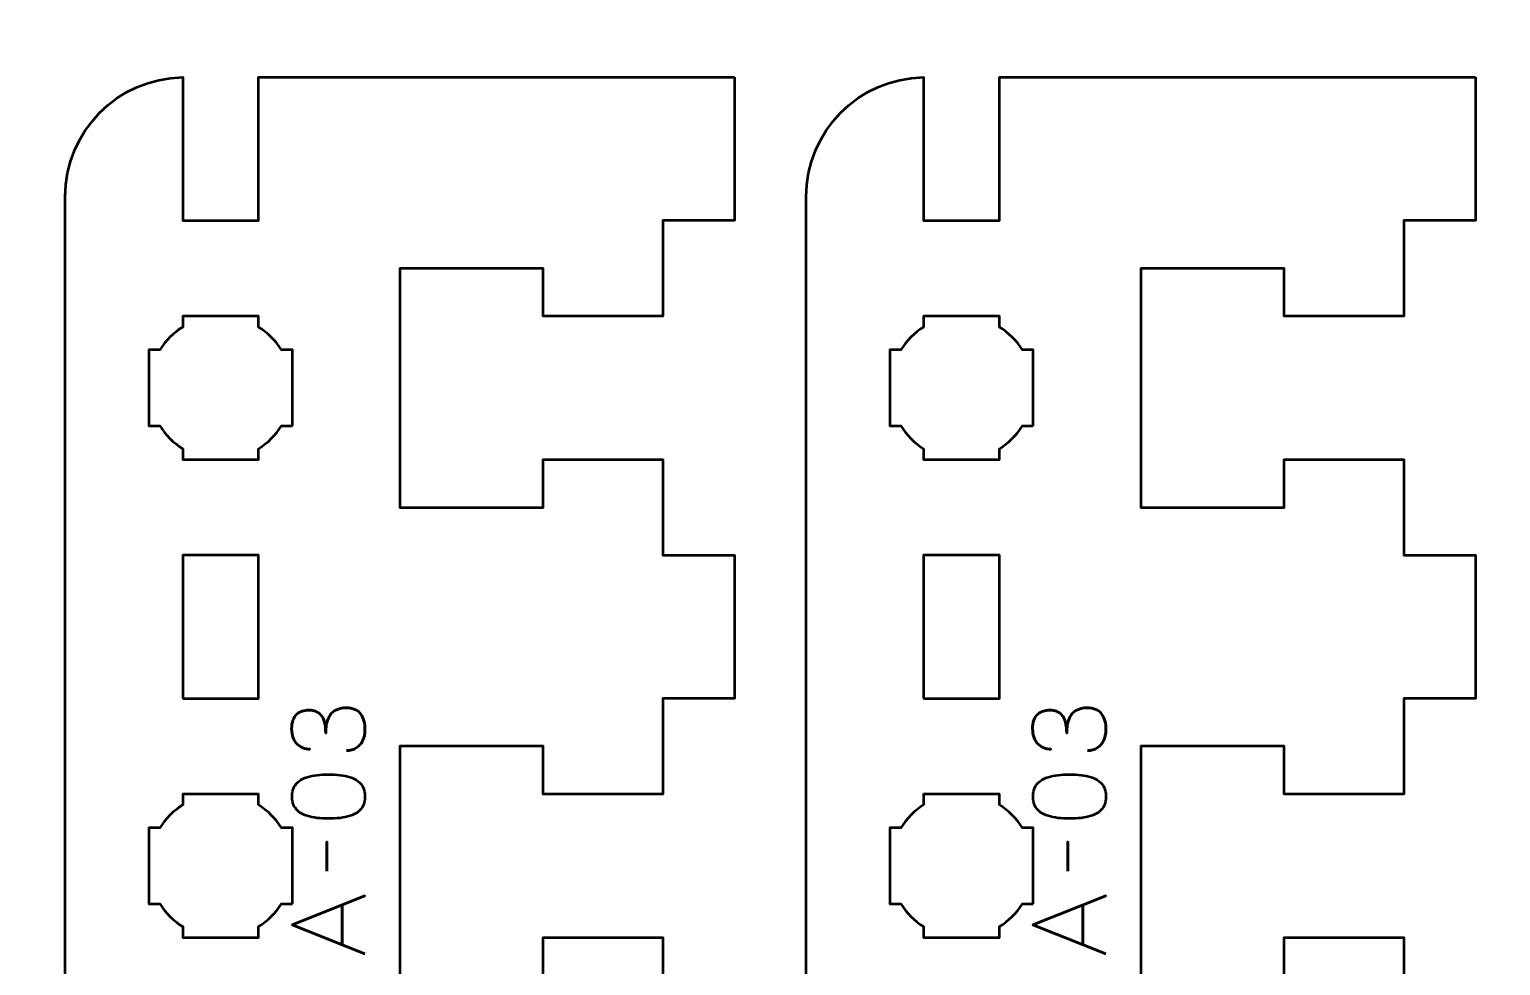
# Model space of a CAD drawing. Header units: centimetres. Extents: x -21 to 0, y -29.7 to 0.
# Drawn here: x -10.5 to -4.34, y -18.52 to -14.6 of the extents above; entities that cross this region are included whole.
import ezdxf

# ---------------------------------------------------------------- set-up
doc = ezdxf.new("R2010")
doc.units = ezdxf.units.CM
doc.header["$MEASUREMENT"] = 0
doc.layers.add('Layer 1', color=7, linetype='Continuous')

msp = doc.modelspace()

# ---------------------------------------------------------------- linework, layer by layer
at = {"layer": 'Layer 1', "color": 22, "lineweight": 53}
msp.add_open_spline([(-21.00003, -29.19995), (-21.00003, -29.19995), (-21.00003, -0.49992), (-21.00003, -0.49992), (-21.00003, -0.49992), (-21.00003, -0.22295), (-20.77694, 0.00004), (-20.49994, 0.00004), (-20.49994, 0.00004), (-20.49994, 0.00004), (-0.50008, 0.00004), (-0.50008, 0.00004), (-0.50008, 0.00004), (-0.22294, 0.00004), (0.00002, -0.22295), (0.00002, -0.49992), (0.00002, -0.49992), (0.00002, -0.49992), (0.00002, -29.19995), (0.00002, -29.19995), (0.00002, -29.19995), (0.00002, -29.47695), (-0.22294, -29.70004), (-0.50008, -29.70004), (-0.50008, -29.70004), (-0.50008, -29.70004), (-20.49994, -29.70004), (-20.49994, -29.70004), (-20.49994, -29.70004), (-20.77694, -29.70004), (-21.00003, -29.47695), (-21.00003, -29.19995)], degree=3, knots=[0, 0, 0, 0, 0.125, 0.125, 0.125, 0.125, 0.25, 0.25, 0.25, 0.25, 0.375, 0.375, 0.375, 0.375, 0.5, 0.5, 0.5, 0.5, 0.625, 0.625, 0.625, 0.625, 0.75, 0.75, 0.75, 0.75, 0.875, 0.875, 0.875, 0.875, 1, 1, 1, 1], dxfattribs=at)
at = {"layer": 'Layer 1', "color": 114, "lineweight": 53}
for points in [[(-7.55, -14.80006), (-7.55, -14.80006), (-7.85, -14.80006), (-7.85, -14.80006), (-7.85, -14.80006), (-7.85, -14.80006), (-7.84999, -14.80006), (-7.84999, -14.80006), (-7.84999, -14.80006), (-7.84999, -14.80006), (-9.54125, -14.80006), (-9.54125, -14.80006), (-9.54125, -14.80006), (-9.54125, -14.80006), (-9.54125, -15.40006), (-9.54125, -15.40006), (-9.54125, -15.40006), (-9.54125, -15.40006), (-9.85875, -15.40006), (-9.85875, -15.40006), (-9.85875, -15.40006), (-9.85875, -15.40006), (-9.85875, -14.80017), (-9.85875, -14.80017), (-9.85875, -14.80017), (-10.1308, -14.80484), (-10.35, -15.0269), (-10.35, -15.30006), (-10.35, -15.30006), (-10.35, -15.30006), (-10.35, -20.90005), (-10.35, -20.90005), (-10.35, -20.90005), (-10.35, -21.17321), (-10.1308, -21.39527), (-9.85875, -21.39994), (-9.85875, -21.39994), (-9.85875, -21.39994), (-9.85875, -20.80005), (-9.85875, -20.80005), (-9.85875, -20.80005), (-9.85875, -20.80005), (-9.54125, -20.80005), (-9.54125, -20.80005), (-9.54125, -20.80005), (-9.54125, -20.80005), (-9.54125, -21.39812), (-9.54125, -21.39812), (-9.54125, -21.39812), (-9.54125, -21.39812), (-7.55, -21.38755), (-7.55, -21.38755), (-7.55, -21.38755), (-7.55, -21.38755), (-7.55, -20.80005), (-7.55, -20.80005), (-7.55, -20.80005), (-7.55, -20.80005), (-7.85, -20.80005), (-7.85, -20.80005), (-7.85, -20.80005), (-7.85, -20.80005), (-7.85, -20.40005), (-7.85, -20.40005), (-7.85, -20.40005), (-7.85, -20.40005), (-8.35, -20.40005), (-8.35, -20.40005), (-8.35, -20.40005), (-8.35, -20.40005), (-8.35001, -20.60005), (-8.35001, -20.60005), (-8.35001, -20.60005), (-8.35001, -20.60005), (-8.95, -20.60005), (-8.95, -20.60005), (-8.95, -20.60005), (-8.95, -20.21672), (-8.95, -19.98338), (-8.95, -19.60005), (-8.95, -19.60005), (-8.95, -19.60005), (-8.35001, -19.60005), (-8.35001, -19.60005), (-8.35001, -19.60005), (-8.35001, -19.60005), (-8.35, -19.80005), (-8.35, -19.80005), (-8.35, -19.80005), (-8.35, -19.80005), (-7.84999, -19.80005), (-7.84999, -19.80005), (-7.84999, -19.80005), (-7.84999, -19.80005), (-7.85, -19.40005), (-7.85, -19.40005), (-7.85, -19.40005), (-7.85, -19.40005), (-7.55, -19.40005), (-7.55, -19.40005), (-7.55, -19.40005), (-7.55, -19.40005), (-7.55, -18.80005), (-7.55, -18.80005), (-7.55, -18.80005), (-7.55, -18.80005), (-7.85, -18.80005), (-7.85, -18.80005), (-7.85, -18.80005), (-7.85, -18.80005), (-7.85, -18.40005), (-7.85, -18.40005), (-7.85, -18.40005), (-7.85, -18.40005), (-8.35, -18.40005), (-8.35, -18.40005), (-8.35, -18.40005), (-8.35, -18.40005), (-8.35001, -18.60005), (-8.35001, -18.60005), (-8.35001, -18.60005), (-8.35001, -18.60005), (-8.95, -18.60005), (-8.95, -18.60005), (-8.95, -18.60005), (-8.95, -18.21672), (-8.95, -17.98339), (-8.95, -17.60006), (-8.95, -17.60006), (-8.95, -17.60006), (-8.35001, -17.60006), (-8.35001, -17.60006), (-8.35001, -17.60006), (-8.35001, -17.60006), (-8.35, -17.80006), (-8.35, -17.80006), (-8.35, -17.80006), (-8.35, -17.80006), (-7.84999, -17.80006), (-7.84999, -17.80006), (-7.84999, -17.80006), (-7.84999, -17.80006), (-7.85, -17.40006), (-7.85, -17.40006), (-7.85, -17.40006), (-7.85, -17.40006), (-7.55, -17.40006), (-7.55, -17.40006), (-7.55, -17.40006), (-7.55, -17.40006), (-7.55, -16.80006), (-7.55, -16.80006), (-7.55, -16.80006), (-7.55, -16.80006), (-7.85, -16.80006), (-7.85, -16.80006), (-7.85, -16.80006), (-7.85, -16.80006), (-7.85, -16.40006), (-7.85, -16.40006), (-7.85, -16.40006), (-7.85, -16.40006), (-8.35, -16.40006), (-8.35, -16.40006), (-8.35, -16.40006), (-8.35, -16.40006), (-8.35001, -16.60006), (-8.35001, -16.60006), (-8.35001, -16.60006), (-8.35001, -16.60006), (-8.95, -16.60006), (-8.95, -16.60006), (-8.95, -16.60006), (-8.95, -16.21673), (-8.95, -15.98339), (-8.95, -15.60006), (-8.95, -15.60006), (-8.95, -15.60006), (-8.35001, -15.60006), (-8.35001, -15.60006), (-8.35001, -15.60006), (-8.35001, -15.60006), (-8.35, -15.80006), (-8.35, -15.80006), (-8.35, -15.80006), (-8.35, -15.80006), (-7.84999, -15.80006), (-7.84999, -15.80006), (-7.84999, -15.80006), (-7.84999, -15.80006), (-7.85, -15.40006), (-7.85, -15.40006), (-7.85, -15.40006), (-7.85, -15.40006), (-7.55, -15.40006), (-7.55, -15.40006), (-7.55, -15.40006), (-7.55, -15.40006), (-7.55, -14.80006), (-7.55, -14.80006)], [(-4.45, -14.80006), (-4.45, -14.80006), (-4.75, -14.80006), (-4.75, -14.80006), (-4.75, -14.80006), (-4.75, -14.80006), (-4.74999, -14.80006), (-4.74999, -14.80006), (-4.74999, -14.80006), (-4.74999, -14.80006), (-6.44125, -14.80006), (-6.44125, -14.80006), (-6.44125, -14.80006), (-6.44125, -14.80006), (-6.44125, -15.40006), (-6.44125, -15.40006), (-6.44125, -15.40006), (-6.44125, -15.40006), (-6.75875, -15.40006), (-6.75875, -15.40006), (-6.75875, -15.40006), (-6.75875, -15.40006), (-6.75875, -14.80017), (-6.75875, -14.80017), (-6.75875, -14.80017), (-7.0308, -14.80484), (-7.25, -15.0269), (-7.25, -15.30006), (-7.25, -15.30006), (-7.25, -15.30006), (-7.25, -20.90005), (-7.25, -20.90005), (-7.25, -20.90005), (-7.25, -21.17321), (-7.0308, -21.39527), (-6.75875, -21.39994), (-6.75875, -21.39994), (-6.75875, -21.39994), (-6.75875, -20.80005), (-6.75875, -20.80005), (-6.75875, -20.80005), (-6.75875, -20.80005), (-6.44125, -20.80005), (-6.44125, -20.80005), (-6.44125, -20.80005), (-6.44125, -20.80005), (-6.44125, -21.39812), (-6.44125, -21.39812), (-6.44125, -21.39812), (-6.44125, -21.39812), (-4.45, -21.38755), (-4.45, -21.38755), (-4.45, -21.38755), (-4.45, -21.38755), (-4.45, -20.80005), (-4.45, -20.80005), (-4.45, -20.80005), (-4.45, -20.80005), (-4.75, -20.80005), (-4.75, -20.80005), (-4.75, -20.80005), (-4.75, -20.80005), (-4.75, -20.40005), (-4.75, -20.40005), (-4.75, -20.40005), (-4.75, -20.40005), (-5.25, -20.40005), (-5.25, -20.40005), (-5.25, -20.40005), (-5.25, -20.40005), (-5.25001, -20.60005), (-5.25001, -20.60005), (-5.25001, -20.60005), (-5.25001, -20.60005), (-5.85, -20.60005), (-5.85, -20.60005), (-5.85, -20.60005), (-5.85, -20.21672), (-5.85, -19.98338), (-5.85, -19.60005), (-5.85, -19.60005), (-5.85, -19.60005), (-5.25001, -19.60005), (-5.25001, -19.60005), (-5.25001, -19.60005), (-5.25001, -19.60005), (-5.25, -19.80005), (-5.25, -19.80005), (-5.25, -19.80005), (-5.25, -19.80005), (-4.74999, -19.80005), (-4.74999, -19.80005), (-4.74999, -19.80005), (-4.74999, -19.80005), (-4.75, -19.40005), (-4.75, -19.40005), (-4.75, -19.40005), (-4.75, -19.40005), (-4.45, -19.40005), (-4.45, -19.40005), (-4.45, -19.40005), (-4.45, -19.40005), (-4.45, -18.80005), (-4.45, -18.80005), (-4.45, -18.80005), (-4.45, -18.80005), (-4.75, -18.80005), (-4.75, -18.80005), (-4.75, -18.80005), (-4.75, -18.80005), (-4.75, -18.40005), (-4.75, -18.40005), (-4.75, -18.40005), (-4.75, -18.40005), (-5.25, -18.40005), (-5.25, -18.40005), (-5.25, -18.40005), (-5.25, -18.40005), (-5.25001, -18.60005), (-5.25001, -18.60005), (-5.25001, -18.60005), (-5.25001, -18.60005), (-5.85, -18.60005), (-5.85, -18.60005), (-5.85, -18.60005), (-5.85, -18.21672), (-5.85, -17.98339), (-5.85, -17.60006), (-5.85, -17.60006), (-5.85, -17.60006), (-5.25001, -17.60006), (-5.25001, -17.60006), (-5.25001, -17.60006), (-5.25001, -17.60006), (-5.25, -17.80006), (-5.25, -17.80006), (-5.25, -17.80006), (-5.25, -17.80006), (-4.74999, -17.80006), (-4.74999, -17.80006), (-4.74999, -17.80006), (-4.74999, -17.80006), (-4.75, -17.40006), (-4.75, -17.40006), (-4.75, -17.40006), (-4.75, -17.40006), (-4.45, -17.40006), (-4.45, -17.40006), (-4.45, -17.40006), (-4.45, -17.40006), (-4.45, -16.80006), (-4.45, -16.80006), (-4.45, -16.80006), (-4.45, -16.80006), (-4.75, -16.80006), (-4.75, -16.80006), (-4.75, -16.80006), (-4.75, -16.80006), (-4.75, -16.40006), (-4.75, -16.40006), (-4.75, -16.40006), (-4.75, -16.40006), (-5.25, -16.40006), (-5.25, -16.40006), (-5.25, -16.40006), (-5.25, -16.40006), (-5.25001, -16.60006), (-5.25001, -16.60006), (-5.25001, -16.60006), (-5.25001, -16.60006), (-5.85, -16.60006), (-5.85, -16.60006), (-5.85, -16.60006), (-5.85, -16.21673), (-5.85, -15.98339), (-5.85, -15.60006), (-5.85, -15.60006), (-5.85, -15.60006), (-5.25001, -15.60006), (-5.25001, -15.60006), (-5.25001, -15.60006), (-5.25001, -15.60006), (-5.25, -15.80006), (-5.25, -15.80006), (-5.25, -15.80006), (-5.25, -15.80006), (-4.74999, -15.80006), (-4.74999, -15.80006), (-4.74999, -15.80006), (-4.74999, -15.80006), (-4.75, -15.40006), (-4.75, -15.40006), (-4.75, -15.40006), (-4.75, -15.40006), (-4.45, -15.40006), (-4.45, -15.40006), (-4.45, -15.40006), (-4.45, -15.40006), (-4.45, -14.80006), (-4.45, -14.80006)]]:
    msp.add_open_spline(points, degree=3, knots=[0, 0, 0, 0, 0.02, 0.02, 0.02, 0.02, 0.04, 0.04, 0.04, 0.04, 0.06, 0.06, 0.06, 0.06, 0.08, 0.08, 0.08, 0.08, 0.1, 0.1, 0.1, 0.1, 0.12, 0.12, 0.12, 0.12, 0.14, 0.14, 0.14, 0.14, 0.16, 0.16, 0.16, 0.16, 0.18, 0.18, 0.18, 0.18, 0.2, 0.2, 0.2, 0.2, 0.22, 0.22, 0.22, 0.22, 0.24, 0.24, 0.24, 0.24, 0.26, 0.26, 0.26, 0.26, 0.28, 0.28, 0.28, 0.28, 0.3, 0.3, 0.3, 0.3, 0.32, 0.32, 0.32, 0.32, 0.34, 0.34, 0.34, 0.34, 0.36, 0.36, 0.36, 0.36, 0.38, 0.38, 0.38, 0.38, 0.4, 0.4, 0.4, 0.4, 0.42, 0.42, 0.42, 0.42, 0.44, 0.44, 0.44, 0.44, 0.46, 0.46, 0.46, 0.46, 0.48, 0.48, 0.48, 0.48, 0.5, 0.5, 0.5, 0.5, 0.52, 0.52, 0.52, 0.52, 0.54, 0.54, 0.54, 0.54, 0.56, 0.56, 0.56, 0.56, 0.58, 0.58, 0.58, 0.58, 0.6, 0.6, 0.6, 0.6, 0.62, 0.62, 0.62, 0.62, 0.64, 0.64, 0.64, 0.64, 0.66, 0.66, 0.66, 0.66, 0.68, 0.68, 0.68, 0.68, 0.7, 0.7, 0.7, 0.7, 0.72, 0.72, 0.72, 0.72, 0.74, 0.74, 0.74, 0.74, 0.76, 0.76, 0.76, 0.76, 0.78, 0.78, 0.78, 0.78, 0.8, 0.8, 0.8, 0.8, 0.82, 0.82, 0.82, 0.82, 0.84, 0.84, 0.84, 0.84, 0.86, 0.86, 0.86, 0.86, 0.88, 0.88, 0.88, 0.88, 0.9, 0.9, 0.9, 0.9, 0.92, 0.92, 0.92, 0.92, 0.94, 0.94, 0.94, 0.94, 0.96, 0.96, 0.96, 0.96, 0.98, 0.98, 0.98, 0.98, 1, 1, 1, 1], dxfattribs=at)
at = {"layer": 'Layer 1', "color": 250, "lineweight": 53}
for points, knots in [([(-9.4, -16.25881), (-9.4, -16.25881), (-9.44544, -16.25881), (-9.44544, -16.25881), (-9.44544, -16.25881), (-9.46967, -16.29757), (-9.5025, -16.33039), (-9.54125, -16.35462), (-9.54125, -16.35462), (-9.54125, -16.35462), (-9.54125, -16.40006), (-9.54125, -16.40006), (-9.54125, -16.40006), (-9.54125, -16.40006), (-9.7, -16.40006), (-9.7, -16.40006), (-9.7, -16.40006), (-9.7, -16.40006), (-9.85875, -16.40006), (-9.85875, -16.40006), (-9.85875, -16.40006), (-9.85875, -16.40006), (-9.85875, -16.35462), (-9.85875, -16.35462), (-9.85875, -16.35462), (-9.8975, -16.33039), (-9.93033, -16.29757), (-9.95456, -16.25881), (-9.95456, -16.25881), (-9.95456, -16.25881), (-10, -16.25881), (-10, -16.25881), (-10, -16.25881), (-10, -16.25881), (-10, -16.10006), (-10, -16.10006), (-10, -16.10006), (-10, -16.10006), (-10, -15.94131), (-10, -15.94131), (-10, -15.94131), (-10, -15.94131), (-9.95456, -15.94131), (-9.95456, -15.94131), (-9.95456, -15.94131), (-9.93033, -15.90255), (-9.8975, -15.86973), (-9.85875, -15.8455), (-9.85875, -15.8455), (-9.85875, -15.8455), (-9.85875, -15.80006), (-9.85875, -15.80006), (-9.85875, -15.80006), (-9.85875, -15.80006), (-9.7, -15.80006), (-9.7, -15.80006), (-9.7, -15.80006), (-9.7, -15.80006), (-9.54125, -15.80006), (-9.54125, -15.80006), (-9.54125, -15.80006), (-9.54125, -15.80006), (-9.54125, -15.8455), (-9.54125, -15.8455), (-9.54125, -15.8455), (-9.5025, -15.86973), (-9.46967, -15.90255), (-9.44544, -15.94131), (-9.44544, -15.94131), (-9.44544, -15.94131), (-9.4, -15.94131), (-9.4, -15.94131), (-9.4, -15.94131), (-9.4, -15.94131), (-9.4, -16.10006), (-9.4, -16.10006), (-9.4, -16.10006), (-9.4, -16.10006), (-9.4, -16.25881), (-9.4, -16.25881)], [0, 0, 0, 0, 0.05, 0.05, 0.05, 0.05, 0.1, 0.1, 0.1, 0.1, 0.15, 0.15, 0.15, 0.15, 0.2, 0.2, 0.2, 0.2, 0.25, 0.25, 0.25, 0.25, 0.3, 0.3, 0.3, 0.3, 0.35, 0.35, 0.35, 0.35, 0.4, 0.4, 0.4, 0.4, 0.45, 0.45, 0.45, 0.45, 0.5, 0.5, 0.5, 0.5, 0.55, 0.55, 0.55, 0.55, 0.6, 0.6, 0.6, 0.6, 0.65, 0.65, 0.65, 0.65, 0.7, 0.7, 0.7, 0.7, 0.75, 0.75, 0.75, 0.75, 0.8, 0.8, 0.8, 0.8, 0.85, 0.85, 0.85, 0.85, 0.9, 0.9, 0.9, 0.9, 0.95, 0.95, 0.95, 0.95, 1, 1, 1, 1]), ([(-6.3, -16.25881), (-6.3, -16.25881), (-6.34544, -16.25881), (-6.34544, -16.25881), (-6.34544, -16.25881), (-6.36967, -16.29757), (-6.4025, -16.33039), (-6.44125, -16.35462), (-6.44125, -16.35462), (-6.44125, -16.35462), (-6.44125, -16.40006), (-6.44125, -16.40006), (-6.44125, -16.40006), (-6.44125, -16.40006), (-6.6, -16.40006), (-6.6, -16.40006), (-6.6, -16.40006), (-6.6, -16.40006), (-6.75875, -16.40006), (-6.75875, -16.40006), (-6.75875, -16.40006), (-6.75875, -16.40006), (-6.75875, -16.35462), (-6.75875, -16.35462), (-6.75875, -16.35462), (-6.7975, -16.33039), (-6.83033, -16.29757), (-6.85456, -16.25881), (-6.85456, -16.25881), (-6.85456, -16.25881), (-6.9, -16.25881), (-6.9, -16.25881), (-6.9, -16.25881), (-6.9, -16.25881), (-6.9, -16.10006), (-6.9, -16.10006), (-6.9, -16.10006), (-6.9, -16.10006), (-6.9, -15.94131), (-6.9, -15.94131), (-6.9, -15.94131), (-6.9, -15.94131), (-6.85456, -15.94131), (-6.85456, -15.94131), (-6.85456, -15.94131), (-6.83033, -15.90255), (-6.7975, -15.86973), (-6.75875, -15.8455), (-6.75875, -15.8455), (-6.75875, -15.8455), (-6.75875, -15.80006), (-6.75875, -15.80006), (-6.75875, -15.80006), (-6.75875, -15.80006), (-6.6, -15.80006), (-6.6, -15.80006), (-6.6, -15.80006), (-6.6, -15.80006), (-6.44125, -15.80006), (-6.44125, -15.80006), (-6.44125, -15.80006), (-6.44125, -15.80006), (-6.44125, -15.8455), (-6.44125, -15.8455), (-6.44125, -15.8455), (-6.4025, -15.86973), (-6.36967, -15.90255), (-6.34544, -15.94131), (-6.34544, -15.94131), (-6.34544, -15.94131), (-6.3, -15.94131), (-6.3, -15.94131), (-6.3, -15.94131), (-6.3, -15.94131), (-6.3, -16.10006), (-6.3, -16.10006), (-6.3, -16.10006), (-6.3, -16.10006), (-6.3, -16.25881), (-6.3, -16.25881)], [0, 0, 0, 0, 0.05, 0.05, 0.05, 0.05, 0.1, 0.1, 0.1, 0.1, 0.15, 0.15, 0.15, 0.15, 0.2, 0.2, 0.2, 0.2, 0.25, 0.25, 0.25, 0.25, 0.3, 0.3, 0.3, 0.3, 0.35, 0.35, 0.35, 0.35, 0.4, 0.4, 0.4, 0.4, 0.45, 0.45, 0.45, 0.45, 0.5, 0.5, 0.5, 0.5, 0.55, 0.55, 0.55, 0.55, 0.6, 0.6, 0.6, 0.6, 0.65, 0.65, 0.65, 0.65, 0.7, 0.7, 0.7, 0.7, 0.75, 0.75, 0.75, 0.75, 0.8, 0.8, 0.8, 0.8, 0.85, 0.85, 0.85, 0.85, 0.9, 0.9, 0.9, 0.9, 0.95, 0.95, 0.95, 0.95, 1, 1, 1, 1]), ([(-9.85875, -17.40006), (-9.85875, -17.40006), (-9.85875, -16.80006), (-9.85875, -16.80006), (-9.85875, -16.80006), (-9.85875, -16.80006), (-9.54125, -16.80006), (-9.54125, -16.80006), (-9.54125, -16.80006), (-9.54125, -16.80006), (-9.54125, -17.40006), (-9.54125, -17.40006), (-9.54125, -17.40006), (-9.54125, -17.40006), (-9.85875, -17.40006), (-9.85875, -17.40006)], [0, 0, 0, 0, 0.25, 0.25, 0.25, 0.25, 0.5, 0.5, 0.5, 0.5, 0.75, 0.75, 0.75, 0.75, 1, 1, 1, 1]), ([(-6.75875, -17.40006), (-6.75875, -17.40006), (-6.75875, -16.80006), (-6.75875, -16.80006), (-6.75875, -16.80006), (-6.75875, -16.80006), (-6.44125, -16.80006), (-6.44125, -16.80006), (-6.44125, -16.80006), (-6.44125, -16.80006), (-6.44125, -17.40006), (-6.44125, -17.40006), (-6.44125, -17.40006), (-6.44125, -17.40006), (-6.75875, -17.40006), (-6.75875, -17.40006)], [0, 0, 0, 0, 0.25, 0.25, 0.25, 0.25, 0.5, 0.5, 0.5, 0.5, 0.75, 0.75, 0.75, 0.75, 1, 1, 1, 1]), ([(-9.4, -18.2588), (-9.4, -18.2588), (-9.44544, -18.2588), (-9.44544, -18.2588), (-9.44544, -18.2588), (-9.46967, -18.29756), (-9.5025, -18.33038), (-9.54125, -18.35461), (-9.54125, -18.35461), (-9.54125, -18.35461), (-9.54125, -18.40005), (-9.54125, -18.40005), (-9.54125, -18.40005), (-9.54125, -18.40005), (-9.7, -18.40005), (-9.7, -18.40005), (-9.7, -18.40005), (-9.7, -18.40005), (-9.85875, -18.40005), (-9.85875, -18.40005), (-9.85875, -18.40005), (-9.85875, -18.40005), (-9.85875, -18.35461), (-9.85875, -18.35461), (-9.85875, -18.35461), (-9.8975, -18.33038), (-9.93033, -18.29756), (-9.95456, -18.2588), (-9.95456, -18.2588), (-9.95456, -18.2588), (-10, -18.2588), (-10, -18.2588), (-10, -18.2588), (-10, -18.2588), (-10, -18.10005), (-10, -18.10005), (-10, -18.10005), (-10, -18.10005), (-10, -17.94131), (-10, -17.94131), (-10, -17.94131), (-10, -17.94131), (-9.95456, -17.94131), (-9.95456, -17.94131), (-9.95456, -17.94131), (-9.93033, -17.90255), (-9.8975, -17.86973), (-9.85875, -17.8455), (-9.85875, -17.8455), (-9.85875, -17.8455), (-9.85875, -17.80006), (-9.85875, -17.80006), (-9.85875, -17.80006), (-9.85875, -17.80006), (-9.7, -17.80006), (-9.7, -17.80006), (-9.7, -17.80006), (-9.7, -17.80006), (-9.54125, -17.80006), (-9.54125, -17.80006), (-9.54125, -17.80006), (-9.54125, -17.80006), (-9.54125, -17.8455), (-9.54125, -17.8455), (-9.54125, -17.8455), (-9.5025, -17.86973), (-9.46967, -17.90255), (-9.44544, -17.94131), (-9.44544, -17.94131), (-9.44544, -17.94131), (-9.4, -17.94131), (-9.4, -17.94131), (-9.4, -17.94131), (-9.4, -17.94131), (-9.4, -18.10005), (-9.4, -18.10005), (-9.4, -18.10005), (-9.4, -18.10005), (-9.4, -18.2588), (-9.4, -18.2588)], [0, 0, 0, 0, 0.05, 0.05, 0.05, 0.05, 0.1, 0.1, 0.1, 0.1, 0.15, 0.15, 0.15, 0.15, 0.2, 0.2, 0.2, 0.2, 0.25, 0.25, 0.25, 0.25, 0.3, 0.3, 0.3, 0.3, 0.35, 0.35, 0.35, 0.35, 0.4, 0.4, 0.4, 0.4, 0.45, 0.45, 0.45, 0.45, 0.5, 0.5, 0.5, 0.5, 0.55, 0.55, 0.55, 0.55, 0.6, 0.6, 0.6, 0.6, 0.65, 0.65, 0.65, 0.65, 0.7, 0.7, 0.7, 0.7, 0.75, 0.75, 0.75, 0.75, 0.8, 0.8, 0.8, 0.8, 0.85, 0.85, 0.85, 0.85, 0.9, 0.9, 0.9, 0.9, 0.95, 0.95, 0.95, 0.95, 1, 1, 1, 1]), ([(-6.3, -18.2588), (-6.3, -18.2588), (-6.34544, -18.2588), (-6.34544, -18.2588), (-6.34544, -18.2588), (-6.36967, -18.29756), (-6.4025, -18.33038), (-6.44125, -18.35461), (-6.44125, -18.35461), (-6.44125, -18.35461), (-6.44125, -18.40005), (-6.44125, -18.40005), (-6.44125, -18.40005), (-6.44125, -18.40005), (-6.6, -18.40005), (-6.6, -18.40005), (-6.6, -18.40005), (-6.6, -18.40005), (-6.75875, -18.40005), (-6.75875, -18.40005), (-6.75875, -18.40005), (-6.75875, -18.40005), (-6.75875, -18.35461), (-6.75875, -18.35461), (-6.75875, -18.35461), (-6.7975, -18.33038), (-6.83033, -18.29756), (-6.85456, -18.2588), (-6.85456, -18.2588), (-6.85456, -18.2588), (-6.9, -18.2588), (-6.9, -18.2588), (-6.9, -18.2588), (-6.9, -18.2588), (-6.9, -18.10005), (-6.9, -18.10005), (-6.9, -18.10005), (-6.9, -18.10005), (-6.9, -17.94131), (-6.9, -17.94131), (-6.9, -17.94131), (-6.9, -17.94131), (-6.85456, -17.94131), (-6.85456, -17.94131), (-6.85456, -17.94131), (-6.83033, -17.90255), (-6.7975, -17.86973), (-6.75875, -17.8455), (-6.75875, -17.8455), (-6.75875, -17.8455), (-6.75875, -17.80006), (-6.75875, -17.80006), (-6.75875, -17.80006), (-6.75875, -17.80006), (-6.6, -17.80006), (-6.6, -17.80006), (-6.6, -17.80006), (-6.6, -17.80006), (-6.44125, -17.80006), (-6.44125, -17.80006), (-6.44125, -17.80006), (-6.44125, -17.80006), (-6.44125, -17.8455), (-6.44125, -17.8455), (-6.44125, -17.8455), (-6.4025, -17.86973), (-6.36967, -17.90255), (-6.34544, -17.94131), (-6.34544, -17.94131), (-6.34544, -17.94131), (-6.3, -17.94131), (-6.3, -17.94131), (-6.3, -17.94131), (-6.3, -17.94131), (-6.3, -18.10005), (-6.3, -18.10005), (-6.3, -18.10005), (-6.3, -18.10005), (-6.3, -18.2588), (-6.3, -18.2588)], [0, 0, 0, 0, 0.05, 0.05, 0.05, 0.05, 0.1, 0.1, 0.1, 0.1, 0.15, 0.15, 0.15, 0.15, 0.2, 0.2, 0.2, 0.2, 0.25, 0.25, 0.25, 0.25, 0.3, 0.3, 0.3, 0.3, 0.35, 0.35, 0.35, 0.35, 0.4, 0.4, 0.4, 0.4, 0.45, 0.45, 0.45, 0.45, 0.5, 0.5, 0.5, 0.5, 0.55, 0.55, 0.55, 0.55, 0.6, 0.6, 0.6, 0.6, 0.65, 0.65, 0.65, 0.65, 0.7, 0.7, 0.7, 0.7, 0.75, 0.75, 0.75, 0.75, 0.8, 0.8, 0.8, 0.8, 0.85, 0.85, 0.85, 0.85, 0.9, 0.9, 0.9, 0.9, 0.95, 0.95, 0.95, 0.95, 1, 1, 1, 1])]:
    msp.add_open_spline(points, degree=3, knots=knots, dxfattribs=at)
at = {"layer": 'Layer 1', "color": 30, "lineweight": 53}
for points, knots in [([(-9.17274, -17.61768), (-9.1575, -17.61761), (-9.14424, -17.61408), (-9.13274, -17.6071), (-9.13274, -17.6071), (-9.12131, -17.60011), (-9.11235, -17.59016), (-9.10593, -17.57718), (-9.10593, -17.57718), (-9.09951, -17.5642), (-9.09626, -17.54861), (-9.09612, -17.53047), (-9.09612, -17.53047), (-9.09612, -17.51686), (-9.09753, -17.50451), (-9.10049, -17.49329), (-9.10049, -17.49329), (-9.10346, -17.48214), (-9.10804, -17.47255), (-9.11432, -17.46443), (-9.11432, -17.46443), (-9.1206, -17.45632), (-9.12872, -17.45011), (-9.13859, -17.44567), (-9.13859, -17.44567), (-9.14854, -17.44129), (-9.16047, -17.43911), (-9.17444, -17.43904), (-9.17444, -17.43904), (-9.19306, -17.43896), (-9.2088, -17.44277), (-9.22157, -17.45032), (-9.22157, -17.45032), (-9.23434, -17.45787), (-9.24393, -17.46959), (-9.25049, -17.48532), (-9.25049, -17.48532), (-9.25706, -17.50105), (-9.26037, -17.52123), (-9.26037, -17.54571), (-9.26037, -17.54571), (-9.2603, -17.52744), (-9.26199, -17.51213), (-9.26545, -17.49964), (-9.26545, -17.49964), (-9.26891, -17.48722), (-9.27378, -17.47728), (-9.28013, -17.4698), (-9.28013, -17.4698), (-9.28641, -17.46232), (-9.29389, -17.45689), (-9.30249, -17.45364), (-9.30249, -17.45364), (-9.31103, -17.45032), (-9.32041, -17.4487), (-9.33064, -17.44877), (-9.33064, -17.44877), (-9.34088, -17.4487), (-9.35033, -17.45011), (-9.35908, -17.45293), (-9.35908, -17.45293), (-9.36783, -17.45569), (-9.37552, -17.4602), (-9.38208, -17.46634), (-9.38208, -17.46634), (-9.38864, -17.47248), (-9.39379, -17.48059), (-9.39746, -17.49054), (-9.39746, -17.49054), (-9.40113, -17.50056), (-9.40296, -17.51277), (-9.40303, -17.52709), (-9.40303, -17.52709), (-9.40296, -17.54134), (-9.40085, -17.55383), (-9.39675, -17.56441), (-9.39675, -17.56441), (-9.39266, -17.57507), (-9.38709, -17.58381), (-9.37996, -17.59087), (-9.37996, -17.59087), (-9.37284, -17.59785), (-9.36472, -17.60308), (-9.35555, -17.60653), (-9.35555, -17.60653), (-9.34638, -17.61006), (-9.33664, -17.61175), (-9.32641, -17.61175), (-9.32641, -17.61175), (-9.33664, -17.61175), (-9.34638, -17.61006), (-9.35555, -17.60653), (-9.35555, -17.60653), (-9.36472, -17.60308), (-9.37284, -17.59785), (-9.37996, -17.59087), (-9.37996, -17.59087), (-9.38709, -17.58381), (-9.39266, -17.57507), (-9.39675, -17.56441), (-9.39675, -17.56441), (-9.40085, -17.55383), (-9.40296, -17.54134), (-9.40303, -17.52709), (-9.40303, -17.52709), (-9.40296, -17.51277), (-9.40113, -17.50056), (-9.39746, -17.49054), (-9.39746, -17.49054), (-9.39379, -17.48059), (-9.38864, -17.47248), (-9.38208, -17.46634), (-9.38208, -17.46634), (-9.37552, -17.4602), (-9.36783, -17.45569), (-9.35908, -17.45293), (-9.35908, -17.45293), (-9.35033, -17.45011), (-9.34088, -17.4487), (-9.33064, -17.44877), (-9.33064, -17.44877), (-9.32041, -17.4487), (-9.31103, -17.45032), (-9.30249, -17.45364), (-9.30249, -17.45364), (-9.29389, -17.45689), (-9.28641, -17.46232), (-9.28013, -17.4698), (-9.28013, -17.4698), (-9.27378, -17.47728), (-9.26891, -17.48722), (-9.26545, -17.49964), (-9.26545, -17.49964), (-9.26199, -17.51213), (-9.2603, -17.52744), (-9.26037, -17.54571), (-9.26037, -17.54571), (-9.26037, -17.52123), (-9.25706, -17.50105), (-9.25049, -17.48532), (-9.25049, -17.48532), (-9.24393, -17.46959), (-9.23434, -17.45787), (-9.22157, -17.45032), (-9.22157, -17.45032), (-9.2088, -17.44277), (-9.19306, -17.43896), (-9.17444, -17.43904), (-9.17444, -17.43904), (-9.16047, -17.43911), (-9.14854, -17.44129), (-9.13859, -17.44567), (-9.13859, -17.44567), (-9.12872, -17.45011), (-9.1206, -17.45632), (-9.11432, -17.46443), (-9.11432, -17.46443), (-9.10804, -17.47255), (-9.10346, -17.48214), (-9.10049, -17.49329), (-9.10049, -17.49329), (-9.09753, -17.50451), (-9.09612, -17.51686), (-9.09612, -17.53047), (-9.09612, -17.53047), (-9.09626, -17.54861), (-9.09951, -17.5642), (-9.10593, -17.57718), (-9.10593, -17.57718), (-9.11235, -17.59016), (-9.12131, -17.60011), (-9.13274, -17.6071), (-9.13274, -17.6071), (-9.14424, -17.61408), (-9.1575, -17.61761), (-9.17274, -17.61768)], [0, 0, 0, 0, 0.0227273, 0.0227273, 0.0227273, 0.0227273, 0.0454545, 0.0454545, 0.0454545, 0.0454545, 0.0681818, 0.0681818, 0.0681818, 0.0681818, 0.0909091, 0.0909091, 0.0909091, 0.0909091, 0.1136364, 0.1136364, 0.1136364, 0.1136364, 0.1363636, 0.1363636, 0.1363636, 0.1363636, 0.1590909, 0.1590909, 0.1590909, 0.1590909, 0.1818182, 0.1818182, 0.1818182, 0.1818182, 0.2045455, 0.2045455, 0.2045455, 0.2045455, 0.2272727, 0.2272727, 0.2272727, 0.2272727, 0.25, 0.25, 0.25, 0.25, 0.2727273, 0.2727273, 0.2727273, 0.2727273, 0.2954545, 0.2954545, 0.2954545, 0.2954545, 0.3181818, 0.3181818, 0.3181818, 0.3181818, 0.3409091, 0.3409091, 0.3409091, 0.3409091, 0.3636364, 0.3636364, 0.3636364, 0.3636364, 0.3863636, 0.3863636, 0.3863636, 0.3863636, 0.4090909, 0.4090909, 0.4090909, 0.4090909, 0.4318182, 0.4318182, 0.4318182, 0.4318182, 0.4545455, 0.4545455, 0.4545455, 0.4545455, 0.4772727, 0.4772727, 0.4772727, 0.4772727, 0.5, 0.5, 0.5, 0.5, 0.5227273, 0.5227273, 0.5227273, 0.5227273, 0.5454545, 0.5454545, 0.5454545, 0.5454545, 0.5681818, 0.5681818, 0.5681818, 0.5681818, 0.5909091, 0.5909091, 0.5909091, 0.5909091, 0.6136364, 0.6136364, 0.6136364, 0.6136364, 0.6363636, 0.6363636, 0.6363636, 0.6363636, 0.6590909, 0.6590909, 0.6590909, 0.6590909, 0.6818182, 0.6818182, 0.6818182, 0.6818182, 0.7045455, 0.7045455, 0.7045455, 0.7045455, 0.7272727, 0.7272727, 0.7272727, 0.7272727, 0.75, 0.75, 0.75, 0.75, 0.7727273, 0.7727273, 0.7727273, 0.7727273, 0.7954545, 0.7954545, 0.7954545, 0.7954545, 0.8181818, 0.8181818, 0.8181818, 0.8181818, 0.8409091, 0.8409091, 0.8409091, 0.8409091, 0.8636364, 0.8636364, 0.8636364, 0.8636364, 0.8863636, 0.8863636, 0.8863636, 0.8863636, 0.9090909, 0.9090909, 0.9090909, 0.9090909, 0.9318182, 0.9318182, 0.9318182, 0.9318182, 0.9545455, 0.9545455, 0.9545455, 0.9545455, 0.9772727, 0.9772727, 0.9772727, 0.9772727, 1, 1, 1, 1]), ([(-6.07274, -17.61768), (-6.0575, -17.61761), (-6.04424, -17.61408), (-6.03274, -17.6071), (-6.03274, -17.6071), (-6.02131, -17.60011), (-6.01235, -17.59016), (-6.00593, -17.57718), (-6.00593, -17.57718), (-5.99951, -17.5642), (-5.99626, -17.54861), (-5.99612, -17.53047), (-5.99612, -17.53047), (-5.99612, -17.51686), (-5.99753, -17.50451), (-6.00049, -17.49329), (-6.00049, -17.49329), (-6.00346, -17.48214), (-6.00804, -17.47255), (-6.01432, -17.46443), (-6.01432, -17.46443), (-6.0206, -17.45632), (-6.02872, -17.45011), (-6.03859, -17.44567), (-6.03859, -17.44567), (-6.04854, -17.44129), (-6.06047, -17.43911), (-6.07444, -17.43904), (-6.07444, -17.43904), (-6.09306, -17.43896), (-6.1088, -17.44277), (-6.12157, -17.45032), (-6.12157, -17.45032), (-6.13434, -17.45787), (-6.14393, -17.46959), (-6.15049, -17.48532), (-6.15049, -17.48532), (-6.15706, -17.50105), (-6.16037, -17.52123), (-6.16037, -17.54571), (-6.16037, -17.54571), (-6.1603, -17.52744), (-6.16199, -17.51213), (-6.16545, -17.49964), (-6.16545, -17.49964), (-6.16891, -17.48722), (-6.17378, -17.47728), (-6.18013, -17.4698), (-6.18013, -17.4698), (-6.18641, -17.46232), (-6.19389, -17.45689), (-6.20249, -17.45364), (-6.20249, -17.45364), (-6.21103, -17.45032), (-6.22041, -17.4487), (-6.23064, -17.44877), (-6.23064, -17.44877), (-6.24088, -17.4487), (-6.25033, -17.45011), (-6.25908, -17.45293), (-6.25908, -17.45293), (-6.26783, -17.45569), (-6.27552, -17.4602), (-6.28208, -17.46634), (-6.28208, -17.46634), (-6.28864, -17.47248), (-6.29379, -17.48059), (-6.29746, -17.49054), (-6.29746, -17.49054), (-6.30113, -17.50056), (-6.30296, -17.51277), (-6.30303, -17.52709), (-6.30303, -17.52709), (-6.30296, -17.54134), (-6.30085, -17.55383), (-6.29675, -17.56441), (-6.29675, -17.56441), (-6.29266, -17.57507), (-6.28709, -17.58381), (-6.27996, -17.59087), (-6.27996, -17.59087), (-6.27284, -17.59785), (-6.26472, -17.60308), (-6.25555, -17.60653), (-6.25555, -17.60653), (-6.24638, -17.61006), (-6.23664, -17.61175), (-6.22641, -17.61175), (-6.22641, -17.61175), (-6.23664, -17.61175), (-6.24638, -17.61006), (-6.25555, -17.60653), (-6.25555, -17.60653), (-6.26472, -17.60308), (-6.27284, -17.59785), (-6.27996, -17.59087), (-6.27996, -17.59087), (-6.28709, -17.58381), (-6.29266, -17.57507), (-6.29675, -17.56441), (-6.29675, -17.56441), (-6.30085, -17.55383), (-6.30296, -17.54134), (-6.30303, -17.52709), (-6.30303, -17.52709), (-6.30296, -17.51277), (-6.30113, -17.50056), (-6.29746, -17.49054), (-6.29746, -17.49054), (-6.29379, -17.48059), (-6.28864, -17.47248), (-6.28208, -17.46634), (-6.28208, -17.46634), (-6.27552, -17.4602), (-6.26783, -17.45569), (-6.25908, -17.45293), (-6.25908, -17.45293), (-6.25033, -17.45011), (-6.24088, -17.4487), (-6.23064, -17.44877), (-6.23064, -17.44877), (-6.22041, -17.4487), (-6.21103, -17.45032), (-6.20249, -17.45364), (-6.20249, -17.45364), (-6.19389, -17.45689), (-6.18641, -17.46232), (-6.18013, -17.4698), (-6.18013, -17.4698), (-6.17378, -17.47728), (-6.16891, -17.48722), (-6.16545, -17.49964), (-6.16545, -17.49964), (-6.16199, -17.51213), (-6.1603, -17.52744), (-6.16037, -17.54571), (-6.16037, -17.54571), (-6.16037, -17.52123), (-6.15706, -17.50105), (-6.15049, -17.48532), (-6.15049, -17.48532), (-6.14393, -17.46959), (-6.13434, -17.45787), (-6.12157, -17.45032), (-6.12157, -17.45032), (-6.1088, -17.44277), (-6.09306, -17.43896), (-6.07444, -17.43904), (-6.07444, -17.43904), (-6.06047, -17.43911), (-6.04854, -17.44129), (-6.03859, -17.44567), (-6.03859, -17.44567), (-6.02872, -17.45011), (-6.0206, -17.45632), (-6.01432, -17.46443), (-6.01432, -17.46443), (-6.00804, -17.47255), (-6.00346, -17.48214), (-6.00049, -17.49329), (-6.00049, -17.49329), (-5.99753, -17.50451), (-5.99612, -17.51686), (-5.99612, -17.53047), (-5.99612, -17.53047), (-5.99626, -17.54861), (-5.99951, -17.5642), (-6.00593, -17.57718), (-6.00593, -17.57718), (-6.01235, -17.59016), (-6.02131, -17.60011), (-6.03274, -17.6071), (-6.03274, -17.6071), (-6.04424, -17.61408), (-6.0575, -17.61761), (-6.07274, -17.61768)], [0, 0, 0, 0, 0.0227273, 0.0227273, 0.0227273, 0.0227273, 0.0454545, 0.0454545, 0.0454545, 0.0454545, 0.0681818, 0.0681818, 0.0681818, 0.0681818, 0.0909091, 0.0909091, 0.0909091, 0.0909091, 0.1136364, 0.1136364, 0.1136364, 0.1136364, 0.1363636, 0.1363636, 0.1363636, 0.1363636, 0.1590909, 0.1590909, 0.1590909, 0.1590909, 0.1818182, 0.1818182, 0.1818182, 0.1818182, 0.2045455, 0.2045455, 0.2045455, 0.2045455, 0.2272727, 0.2272727, 0.2272727, 0.2272727, 0.25, 0.25, 0.25, 0.25, 0.2727273, 0.2727273, 0.2727273, 0.2727273, 0.2954545, 0.2954545, 0.2954545, 0.2954545, 0.3181818, 0.3181818, 0.3181818, 0.3181818, 0.3409091, 0.3409091, 0.3409091, 0.3409091, 0.3636364, 0.3636364, 0.3636364, 0.3636364, 0.3863636, 0.3863636, 0.3863636, 0.3863636, 0.4090909, 0.4090909, 0.4090909, 0.4090909, 0.4318182, 0.4318182, 0.4318182, 0.4318182, 0.4545455, 0.4545455, 0.4545455, 0.4545455, 0.4772727, 0.4772727, 0.4772727, 0.4772727, 0.5, 0.5, 0.5, 0.5, 0.5227273, 0.5227273, 0.5227273, 0.5227273, 0.5454545, 0.5454545, 0.5454545, 0.5454545, 0.5681818, 0.5681818, 0.5681818, 0.5681818, 0.5909091, 0.5909091, 0.5909091, 0.5909091, 0.6136364, 0.6136364, 0.6136364, 0.6136364, 0.6363636, 0.6363636, 0.6363636, 0.6363636, 0.6590909, 0.6590909, 0.6590909, 0.6590909, 0.6818182, 0.6818182, 0.6818182, 0.6818182, 0.7045455, 0.7045455, 0.7045455, 0.7045455, 0.7272727, 0.7272727, 0.7272727, 0.7272727, 0.75, 0.75, 0.75, 0.75, 0.7727273, 0.7727273, 0.7727273, 0.7727273, 0.7954545, 0.7954545, 0.7954545, 0.7954545, 0.8181818, 0.8181818, 0.8181818, 0.8181818, 0.8409091, 0.8409091, 0.8409091, 0.8409091, 0.8636364, 0.8636364, 0.8636364, 0.8636364, 0.8863636, 0.8863636, 0.8863636, 0.8863636, 0.9090909, 0.9090909, 0.9090909, 0.9090909, 0.9318182, 0.9318182, 0.9318182, 0.9318182, 0.9545455, 0.9545455, 0.9545455, 0.9545455, 0.9772727, 0.9772727, 0.9772727, 0.9772727, 1, 1, 1, 1]), ([(-9.09612, -17.81029), (-9.09619, -17.79548), (-9.0988, -17.78271), (-9.10388, -17.77205), (-9.10388, -17.77205), (-9.10896, -17.76147), (-9.11623, -17.75265), (-9.12547, -17.7456), (-9.12547, -17.7456), (-9.13478, -17.73861), (-9.14579, -17.73311), (-9.15849, -17.72902), (-9.15849, -17.72902), (-9.17119, -17.72499), (-9.18509, -17.7221), (-9.20033, -17.72048), (-9.20033, -17.72048), (-9.21557, -17.71878), (-9.23159, -17.71794), (-9.24852, -17.71801), (-9.24852, -17.71801), (-9.26538, -17.71794), (-9.2814, -17.71878), (-9.29657, -17.72048), (-9.29657, -17.72048), (-9.31174, -17.7221), (-9.32571, -17.72499), (-9.33841, -17.72902), (-9.33841, -17.72902), (-9.35104, -17.73311), (-9.36204, -17.73861), (-9.37143, -17.7456), (-9.37143, -17.7456), (-9.38074, -17.75265), (-9.38801, -17.76147), (-9.39309, -17.77205), (-9.39309, -17.77205), (-9.39824, -17.78271), (-9.40085, -17.79548), (-9.40092, -17.81029), (-9.40092, -17.81029), (-9.40085, -17.82511), (-9.39824, -17.83788), (-9.39309, -17.84854), (-9.39309, -17.84854), (-9.38801, -17.85912), (-9.38074, -17.86794), (-9.37143, -17.87499), (-9.37143, -17.87499), (-9.36204, -17.88198), (-9.35104, -17.88748), (-9.33841, -17.89157), (-9.33841, -17.89157), (-9.32571, -17.8956), (-9.31174, -17.89849), (-9.29657, -17.90011), (-9.29657, -17.90011), (-9.2814, -17.9018), (-9.26538, -17.90265), (-9.24852, -17.90258), (-9.24852, -17.90258), (-9.23159, -17.90265), (-9.21557, -17.9018), (-9.20033, -17.90011), (-9.20033, -17.90011), (-9.18509, -17.89849), (-9.17119, -17.8956), (-9.15849, -17.89157), (-9.15849, -17.89157), (-9.14579, -17.88748), (-9.13478, -17.88198), (-9.12547, -17.87499), (-9.12547, -17.87499), (-9.11623, -17.86794), (-9.10896, -17.85912), (-9.10388, -17.84854), (-9.10388, -17.84854), (-9.0988, -17.83788), (-9.09619, -17.82511), (-9.09612, -17.81029)], [0, 0, 0, 0, 0.05, 0.05, 0.05, 0.05, 0.1, 0.1, 0.1, 0.1, 0.15, 0.15, 0.15, 0.15, 0.2, 0.2, 0.2, 0.2, 0.25, 0.25, 0.25, 0.25, 0.3, 0.3, 0.3, 0.3, 0.35, 0.35, 0.35, 0.35, 0.4, 0.4, 0.4, 0.4, 0.45, 0.45, 0.45, 0.45, 0.5, 0.5, 0.5, 0.5, 0.55, 0.55, 0.55, 0.55, 0.6, 0.6, 0.6, 0.6, 0.65, 0.65, 0.65, 0.65, 0.7, 0.7, 0.7, 0.7, 0.75, 0.75, 0.75, 0.75, 0.8, 0.8, 0.8, 0.8, 0.85, 0.85, 0.85, 0.85, 0.9, 0.9, 0.9, 0.9, 0.95, 0.95, 0.95, 0.95, 1, 1, 1, 1]), ([(-9.09612, -17.81029), (-9.09619, -17.79548), (-9.0988, -17.78271), (-9.10388, -17.77205), (-9.10388, -17.77205), (-9.10896, -17.76147), (-9.11623, -17.75265), (-9.12547, -17.7456), (-9.12547, -17.7456), (-9.13478, -17.73861), (-9.14579, -17.73311), (-9.15849, -17.72902), (-9.15849, -17.72902), (-9.17119, -17.72499), (-9.18509, -17.7221), (-9.20033, -17.72048), (-9.20033, -17.72048), (-9.21557, -17.71878), (-9.23159, -17.71794), (-9.24852, -17.71801), (-9.24852, -17.71801), (-9.26538, -17.71794), (-9.2814, -17.71878), (-9.29657, -17.72048), (-9.29657, -17.72048), (-9.31174, -17.7221), (-9.32571, -17.72499), (-9.33841, -17.72902), (-9.33841, -17.72902), (-9.35104, -17.73311), (-9.36204, -17.73861), (-9.37143, -17.7456), (-9.37143, -17.7456), (-9.38074, -17.75265), (-9.38801, -17.76147), (-9.39309, -17.77205), (-9.39309, -17.77205), (-9.39824, -17.78271), (-9.40085, -17.79548), (-9.40092, -17.81029), (-9.40092, -17.81029), (-9.40085, -17.82511), (-9.39824, -17.83788), (-9.39309, -17.84854), (-9.39309, -17.84854), (-9.38801, -17.85912), (-9.38074, -17.86794), (-9.37143, -17.87499), (-9.37143, -17.87499), (-9.36204, -17.88198), (-9.35104, -17.88748), (-9.33841, -17.89157), (-9.33841, -17.89157), (-9.32571, -17.8956), (-9.31174, -17.89849), (-9.29657, -17.90011), (-9.29657, -17.90011), (-9.2814, -17.9018), (-9.26538, -17.90265), (-9.24852, -17.90258), (-9.24852, -17.90258), (-9.23159, -17.90265), (-9.21557, -17.9018), (-9.20033, -17.90011), (-9.20033, -17.90011), (-9.18509, -17.89849), (-9.17119, -17.8956), (-9.15849, -17.89157), (-9.15849, -17.89157), (-9.14579, -17.88748), (-9.13478, -17.88198), (-9.12547, -17.87499), (-9.12547, -17.87499), (-9.11623, -17.86794), (-9.10896, -17.85912), (-9.10388, -17.84854), (-9.10388, -17.84854), (-9.0988, -17.83788), (-9.09619, -17.82511), (-9.09612, -17.81029)], [0, 0, 0, 0, 0.05, 0.05, 0.05, 0.05, 0.1, 0.1, 0.1, 0.1, 0.15, 0.15, 0.15, 0.15, 0.2, 0.2, 0.2, 0.2, 0.25, 0.25, 0.25, 0.25, 0.3, 0.3, 0.3, 0.3, 0.35, 0.35, 0.35, 0.35, 0.4, 0.4, 0.4, 0.4, 0.45, 0.45, 0.45, 0.45, 0.5, 0.5, 0.5, 0.5, 0.55, 0.55, 0.55, 0.55, 0.6, 0.6, 0.6, 0.6, 0.65, 0.65, 0.65, 0.65, 0.7, 0.7, 0.7, 0.7, 0.75, 0.75, 0.75, 0.75, 0.8, 0.8, 0.8, 0.8, 0.85, 0.85, 0.85, 0.85, 0.9, 0.9, 0.9, 0.9, 0.95, 0.95, 0.95, 0.95, 1, 1, 1, 1]), ([(-5.99612, -17.81029), (-5.99619, -17.79548), (-5.9988, -17.78271), (-6.00388, -17.77205), (-6.00388, -17.77205), (-6.00896, -17.76147), (-6.01623, -17.75265), (-6.02547, -17.7456), (-6.02547, -17.7456), (-6.03478, -17.73861), (-6.04579, -17.73311), (-6.05849, -17.72902), (-6.05849, -17.72902), (-6.07119, -17.72499), (-6.08509, -17.7221), (-6.10033, -17.72048), (-6.10033, -17.72048), (-6.11557, -17.71878), (-6.13159, -17.71794), (-6.14852, -17.71801), (-6.14852, -17.71801), (-6.16538, -17.71794), (-6.1814, -17.71878), (-6.19657, -17.72048), (-6.19657, -17.72048), (-6.21174, -17.7221), (-6.22571, -17.72499), (-6.23841, -17.72902), (-6.23841, -17.72902), (-6.25104, -17.73311), (-6.26204, -17.73861), (-6.27143, -17.7456), (-6.27143, -17.7456), (-6.28074, -17.75265), (-6.28801, -17.76147), (-6.29309, -17.77205), (-6.29309, -17.77205), (-6.29824, -17.78271), (-6.30085, -17.79548), (-6.30092, -17.81029), (-6.30092, -17.81029), (-6.30085, -17.82511), (-6.29824, -17.83788), (-6.29309, -17.84854), (-6.29309, -17.84854), (-6.28801, -17.85912), (-6.28074, -17.86794), (-6.27143, -17.87499), (-6.27143, -17.87499), (-6.26204, -17.88198), (-6.25104, -17.88748), (-6.23841, -17.89157), (-6.23841, -17.89157), (-6.22571, -17.8956), (-6.21174, -17.89849), (-6.19657, -17.90011), (-6.19657, -17.90011), (-6.1814, -17.9018), (-6.16538, -17.90265), (-6.14852, -17.90258), (-6.14852, -17.90258), (-6.13159, -17.90265), (-6.11557, -17.9018), (-6.10033, -17.90011), (-6.10033, -17.90011), (-6.08509, -17.89849), (-6.07119, -17.8956), (-6.05849, -17.89157), (-6.05849, -17.89157), (-6.04579, -17.88748), (-6.03478, -17.88198), (-6.02547, -17.87499), (-6.02547, -17.87499), (-6.01623, -17.86794), (-6.00896, -17.85912), (-6.00388, -17.84854), (-6.00388, -17.84854), (-5.9988, -17.83788), (-5.99619, -17.82511), (-5.99612, -17.81029)], [0, 0, 0, 0, 0.05, 0.05, 0.05, 0.05, 0.1, 0.1, 0.1, 0.1, 0.15, 0.15, 0.15, 0.15, 0.2, 0.2, 0.2, 0.2, 0.25, 0.25, 0.25, 0.25, 0.3, 0.3, 0.3, 0.3, 0.35, 0.35, 0.35, 0.35, 0.4, 0.4, 0.4, 0.4, 0.45, 0.45, 0.45, 0.45, 0.5, 0.5, 0.5, 0.5, 0.55, 0.55, 0.55, 0.55, 0.6, 0.6, 0.6, 0.6, 0.65, 0.65, 0.65, 0.65, 0.7, 0.7, 0.7, 0.7, 0.75, 0.75, 0.75, 0.75, 0.8, 0.8, 0.8, 0.8, 0.85, 0.85, 0.85, 0.85, 0.9, 0.9, 0.9, 0.9, 0.95, 0.95, 0.95, 0.95, 1, 1, 1, 1]), ([(-5.99612, -17.81029), (-5.99619, -17.79548), (-5.9988, -17.78271), (-6.00388, -17.77205), (-6.00388, -17.77205), (-6.00896, -17.76147), (-6.01623, -17.75265), (-6.02547, -17.7456), (-6.02547, -17.7456), (-6.03478, -17.73861), (-6.04579, -17.73311), (-6.05849, -17.72902), (-6.05849, -17.72902), (-6.07119, -17.72499), (-6.08509, -17.7221), (-6.10033, -17.72048), (-6.10033, -17.72048), (-6.11557, -17.71878), (-6.13159, -17.71794), (-6.14852, -17.71801), (-6.14852, -17.71801), (-6.16538, -17.71794), (-6.1814, -17.71878), (-6.19657, -17.72048), (-6.19657, -17.72048), (-6.21174, -17.7221), (-6.22571, -17.72499), (-6.23841, -17.72902), (-6.23841, -17.72902), (-6.25104, -17.73311), (-6.26204, -17.73861), (-6.27143, -17.7456), (-6.27143, -17.7456), (-6.28074, -17.75265), (-6.28801, -17.76147), (-6.29309, -17.77205), (-6.29309, -17.77205), (-6.29824, -17.78271), (-6.30085, -17.79548), (-6.30092, -17.81029), (-6.30092, -17.81029), (-6.30085, -17.82511), (-6.29824, -17.83788), (-6.29309, -17.84854), (-6.29309, -17.84854), (-6.28801, -17.85912), (-6.28074, -17.86794), (-6.27143, -17.87499), (-6.27143, -17.87499), (-6.26204, -17.88198), (-6.25104, -17.88748), (-6.23841, -17.89157), (-6.23841, -17.89157), (-6.22571, -17.8956), (-6.21174, -17.89849), (-6.19657, -17.90011), (-6.19657, -17.90011), (-6.1814, -17.9018), (-6.16538, -17.90265), (-6.14852, -17.90258), (-6.14852, -17.90258), (-6.13159, -17.90265), (-6.11557, -17.9018), (-6.10033, -17.90011), (-6.10033, -17.90011), (-6.08509, -17.89849), (-6.07119, -17.8956), (-6.05849, -17.89157), (-6.05849, -17.89157), (-6.04579, -17.88748), (-6.03478, -17.88198), (-6.02547, -17.87499), (-6.02547, -17.87499), (-6.01623, -17.86794), (-6.00896, -17.85912), (-6.00388, -17.84854), (-6.00388, -17.84854), (-5.9988, -17.83788), (-5.99619, -17.82511), (-5.99612, -17.81029)], [0, 0, 0, 0, 0.05, 0.05, 0.05, 0.05, 0.1, 0.1, 0.1, 0.1, 0.15, 0.15, 0.15, 0.15, 0.2, 0.2, 0.2, 0.2, 0.25, 0.25, 0.25, 0.25, 0.3, 0.3, 0.3, 0.3, 0.35, 0.35, 0.35, 0.35, 0.4, 0.4, 0.4, 0.4, 0.45, 0.45, 0.45, 0.45, 0.5, 0.5, 0.5, 0.5, 0.55, 0.55, 0.55, 0.55, 0.6, 0.6, 0.6, 0.6, 0.65, 0.65, 0.65, 0.65, 0.7, 0.7, 0.7, 0.7, 0.75, 0.75, 0.75, 0.75, 0.8, 0.8, 0.8, 0.8, 0.85, 0.85, 0.85, 0.85, 0.9, 0.9, 0.9, 0.9, 0.95, 0.95, 0.95, 0.95, 1, 1, 1, 1]), ([(-9.25572, -18.12271), (-9.25572, -18.12271), (-9.25572, -17.99952), (-9.25572, -17.99952), (-9.25572, -17.99952), (-9.25572, -17.99952), (-9.25572, -18.12271), (-9.25572, -18.12271)], [0, 0, 0, 0, 0.5, 0.5, 0.5, 0.5, 1, 1, 1, 1]), ([(-6.15572, -18.12271), (-6.15572, -18.12271), (-6.15572, -17.99952), (-6.15572, -17.99952), (-6.15572, -17.99952), (-6.15572, -17.99952), (-6.15572, -18.12271), (-6.15572, -18.12271)], [0, 0, 0, 0, 0.5, 0.5, 0.5, 0.5, 1, 1, 1, 1]), ([(-9.09612, -18.46857), (-9.09612, -18.46857), (-9.40134, -18.3475), (-9.40134, -18.3475), (-9.40134, -18.3475), (-9.40134, -18.3475), (-9.09612, -18.226), (-9.09612, -18.226), (-9.09612, -18.226), (-9.09612, -18.226), (-9.40134, -18.3475), (-9.40134, -18.3475), (-9.40134, -18.3475), (-9.40134, -18.3475), (-9.09612, -18.46857), (-9.09612, -18.46857)], [0, 0, 0, 0, 0.25, 0.25, 0.25, 0.25, 0.5, 0.5, 0.5, 0.5, 0.75, 0.75, 0.75, 0.75, 1, 1, 1, 1]), ([(-9.19222, -18.43047), (-9.19222, -18.43047), (-9.19222, -18.26453), (-9.19222, -18.26453), (-9.19222, -18.26453), (-9.19222, -18.26453), (-9.19222, -18.43047), (-9.19222, -18.43047)], [0, 0, 0, 0, 0.5, 0.5, 0.5, 0.5, 1, 1, 1, 1]), ([(-5.99612, -18.46857), (-5.99612, -18.46857), (-6.30134, -18.3475), (-6.30134, -18.3475), (-6.30134, -18.3475), (-6.30134, -18.3475), (-5.99612, -18.226), (-5.99612, -18.226), (-5.99612, -18.226), (-5.99612, -18.226), (-6.30134, -18.3475), (-6.30134, -18.3475), (-6.30134, -18.3475), (-6.30134, -18.3475), (-5.99612, -18.46857), (-5.99612, -18.46857)], [0, 0, 0, 0, 0.25, 0.25, 0.25, 0.25, 0.5, 0.5, 0.5, 0.5, 0.75, 0.75, 0.75, 0.75, 1, 1, 1, 1]), ([(-6.09222, -18.43047), (-6.09222, -18.43047), (-6.09222, -18.26453), (-6.09222, -18.26453), (-6.09222, -18.26453), (-6.09222, -18.26453), (-6.09222, -18.43047), (-6.09222, -18.43047)], [0, 0, 0, 0, 0.5, 0.5, 0.5, 0.5, 1, 1, 1, 1])]:
    msp.add_open_spline(points, degree=3, knots=knots, dxfattribs=at)

doc.saveas('drawing.dxf')
